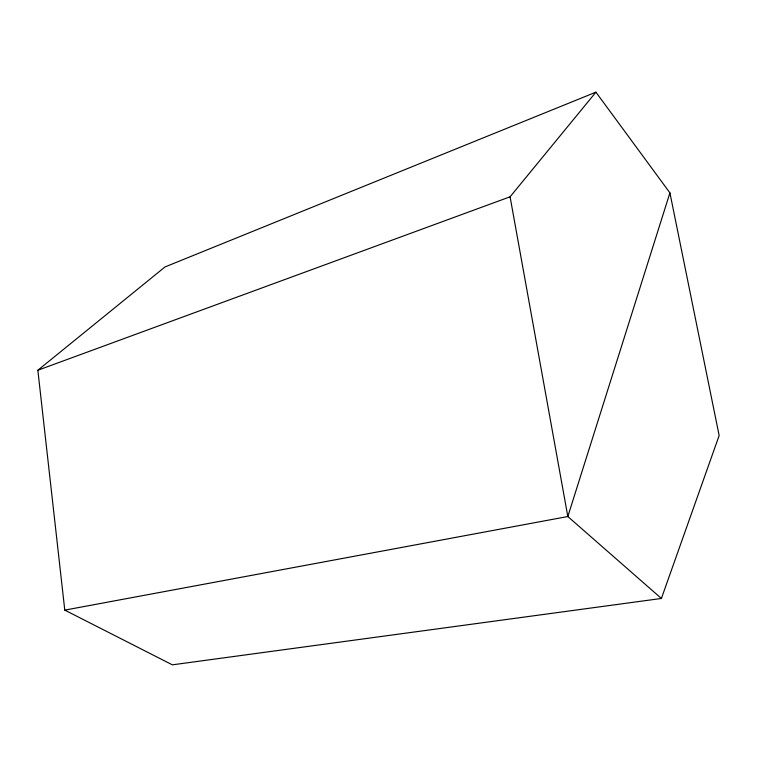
<?xml version="1.0" encoding="UTF-8"?>
<svg xmlns="http://www.w3.org/2000/svg" width="757" height="757" viewBox="0 0 757 757"><rect width="100%" height="100%" fill="white"/><g stroke="black" fill="none" stroke-linecap="round" stroke-linejoin="round"><path stroke-width="1.14" d="M669.917 192.865L567.826 516.529L64.78 610.114L37.85 370.249L165.017 266.937L595.929 92.165L669.917 192.865L719.15 435.54L661.4 598.465L172.35 664.835L64.78 610.114M37.85 370.249L510.086 196.801L595.929 92.165M661.4 598.465L567.826 516.529L510.086 196.801"/></g></svg>
